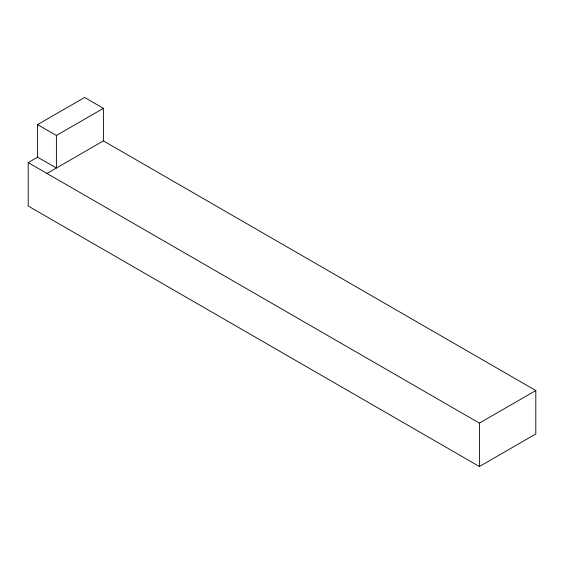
<?xml version="1.0" encoding="UTF-8"?>
<svg xmlns="http://www.w3.org/2000/svg" width="564" height="564" viewBox="0 0 564 564"><rect width="100%" height="100%" fill="white"/><g stroke="black" fill="none" stroke-linecap="round" stroke-linejoin="round"><path stroke-width="0.85" d="M37.598 157.18L37.598 124.616L84.6 97.48L103.402 108.337L103.402 140.894L535.8 390.542L535.8 433.956L479.4 466.52L28.2 206.022L28.2 162.608L37.598 157.18L56.4 168.03L56.4 135.473L103.402 108.337M47.002 173.458L103.402 140.894M28.2 162.608L479.4 423.106L535.8 390.542M37.598 124.616L56.4 135.473M479.4 423.106L479.4 466.52"/></g></svg>
